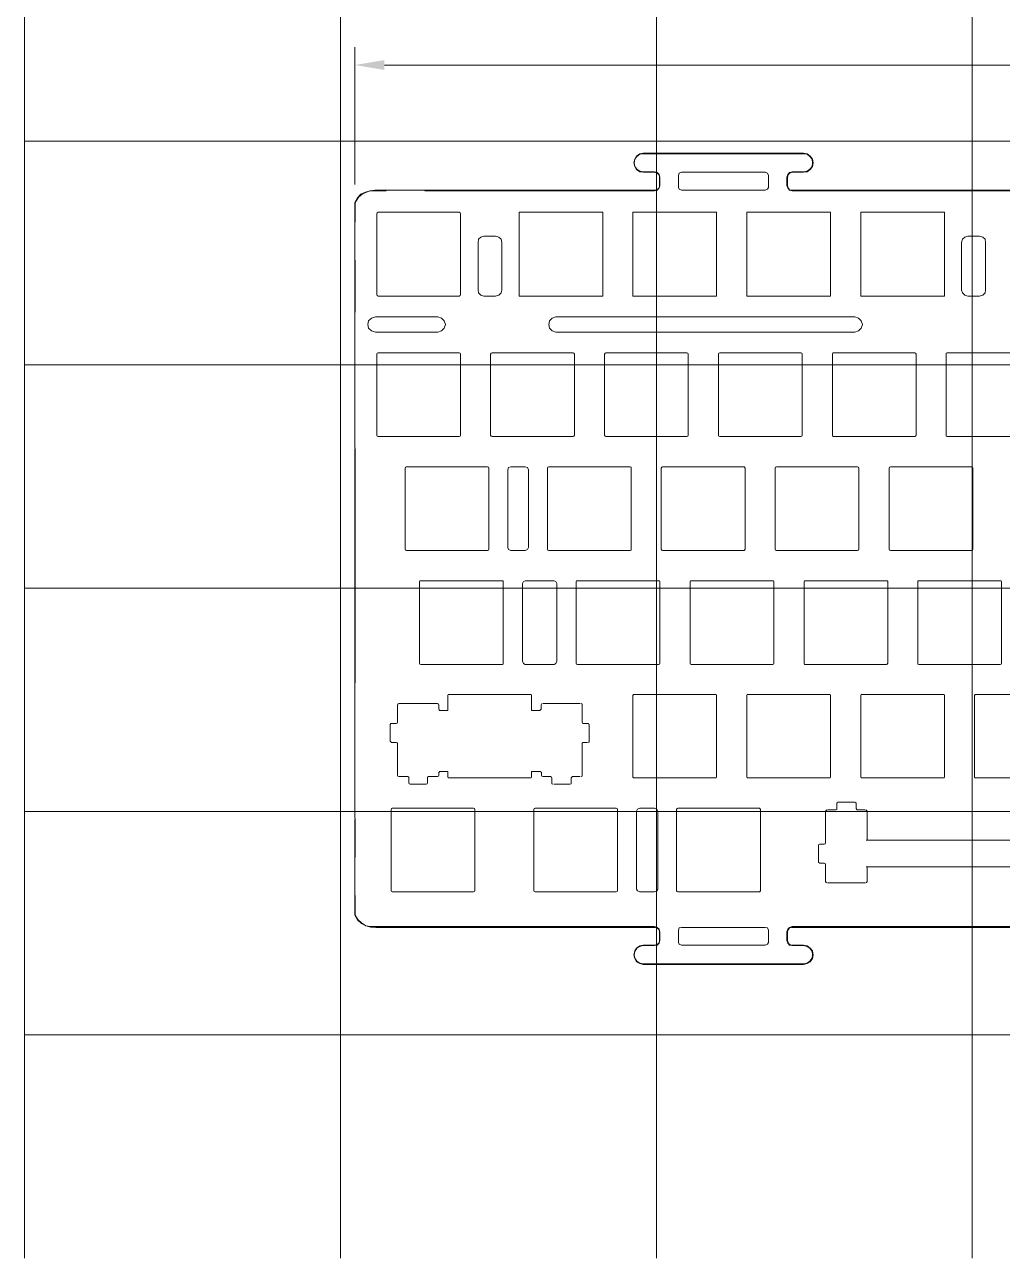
# Model space of a CAD drawing. Header units: millimetres. Extents: x 0 to 297, y 0 to 210.
# Drawn here: x 0 to 91.9, y 0 to 116 of the extents above; entities that cross this region are included whole.
import ezdxf

# ---------------------------------------------------------------- set-up
doc = ezdxf.new("R2010")
doc.units = ezdxf.units.MM
doc.layers.add('C00-00-00', color=7, linetype='Continuous')
doc.layers.add('C00-00-FF', color=5, linetype='Continuous', true_color=0x0000ff)
doc.layers.add('CBF-BF-BF', color=7, linetype='Continuous', true_color=0xbfbfbf)

msp = doc.modelspace()

# ---------------------------------------------------------------- hatches: boundary and pattern name
at = {"layer": 'C00-00-FF'}
h = msp.add_hatch(color=256, dxfattribs=at)
h.dxf.hatch_style = 2
h.paths.add_polyline_path([(31.030333, 112.167811), (33.824333, 111.702144), (33.824333, 112.633478)])

# ---------------------------------------------------------------- linework, layer by layer
at = {"layer": 'C00-00-00', "lineweight": 0}
for points in [[(58.166, 103.870478), (57.827333, 103.828144), (57.531, 103.616478), (57.361667, 103.320144), (57.277, 102.981478), (57.361667, 102.642811), (57.531, 102.346478), (57.827333, 102.134811), (58.166, 102.092478)], [(58.166, 103.828144), (57.827333, 103.785811), (57.573333, 103.574144), (57.361667, 103.320144), (57.319333, 102.981478), (57.361667, 102.642811), (57.573333, 102.388811), (57.827333, 102.177144), (58.166, 102.134811)], [(73.236667, 102.092478), (73.575333, 102.134811), (73.871667, 102.346478), (74.083333, 102.642811), (74.125667, 102.981478), (74.083333, 103.320144), (73.871667, 103.616478), (73.575333, 103.828144), (73.236667, 103.870478)], [(73.236667, 102.134811), (73.575333, 102.177144), (73.829333, 102.388811), (74.041, 102.642811), (74.083333, 102.981478), (74.041, 103.320144), (73.829333, 103.574144), (73.575333, 103.785811), (73.236667, 103.828144)], [(59.732333, 101.626811), (59.647667, 101.880811), (59.478333, 102.050144), (59.224333, 102.134811)], [(59.69, 101.626811), (59.647667, 101.838478), (59.478333, 102.007811), (59.224333, 102.092478)], [(61.764333, 102.092478), (61.552667, 102.007811), (61.468, 101.796144)], [(69.934667, 101.796144), (69.85, 102.007811), (69.638333, 102.092478)], [(72.178333, 102.134811), (71.924333, 102.050144), (71.755, 101.880811), (71.670333, 101.626811)], [(72.178333, 102.092478), (71.924333, 102.007811), (71.797333, 101.838478), (71.712667, 101.626811)], [(32.935333, 100.399144), (32.469667, 100.356811), (32.046333, 100.229811), (31.623, 100.018144), (31.284333, 99.679478), (31.030333, 99.256144)], [(32.935333, 100.356811), (32.385, 100.314478), (31.834667, 100.102811), (31.411333, 99.764144), (31.072667, 99.256144)], [(33.866667, 100.356811), (33.951333, 100.356811), (33.993667, 100.356811), (34.036, 100.399144)], [(37.592, 100.399144), (37.634333, 100.356811), (37.676667, 100.356811), (37.719, 100.356811)], [(59.224333, 100.356811), (59.478333, 100.399144), (59.647667, 100.610811), (59.732333, 100.822478)], [(59.224333, 100.399144), (59.478333, 100.441478), (59.647667, 100.610811), (59.69, 100.822478)], [(61.468, 100.653144), (61.552667, 100.483811), (61.764333, 100.399144)], [(69.638333, 100.399144), (69.85, 100.483811), (69.934667, 100.653144)], [(71.670333, 100.822478), (71.755, 100.610811), (71.924333, 100.399144), (72.178333, 100.356811)], [(71.712667, 100.822478), (71.797333, 100.610811), (71.924333, 100.441478), (72.178333, 100.399144)], [(31.030333, 97.393478), (31.072667, 97.435811), (31.072667, 97.478144), (31.072667, 97.520478)], [(33.231667, 98.324811), (33.147, 98.282478), (33.104667, 98.197811)], [(40.978667, 98.197811), (40.936333, 98.282478), (40.851667, 98.324811)], [(43.18, 96.081144), (42.883667, 95.996478), (42.672, 95.784811), (42.629667, 95.488478)], [(44.873333, 95.488478), (44.788667, 95.784811), (44.577, 95.996478), (44.280667, 96.081144)], [(88.688333, 96.081144), (88.392, 95.996478), (88.180333, 95.784811), (88.095667, 95.488478)], [(90.339333, 95.488478), (90.297, 95.784811), (90.085333, 95.996478), (89.789, 96.081144)], [(31.072667, 93.710478), (31.072667, 93.752811), (31.072667, 93.795144), (31.030333, 93.837478)], [(33.104667, 90.577811), (33.147, 90.493144), (33.231667, 90.450811)], [(40.851667, 90.450811), (40.936333, 90.493144), (40.978667, 90.577811)], [(42.629667, 91.001144), (42.672, 90.747144), (42.883667, 90.535478), (43.18, 90.450811)], [(44.280667, 90.450811), (44.577, 90.535478), (44.788667, 90.747144), (44.873333, 91.001144)], [(88.095667, 91.001144), (88.180333, 90.747144), (88.392, 90.535478), (88.688333, 90.450811)], [(89.789, 90.450811), (90.085333, 90.535478), (90.297, 90.747144), (90.339333, 91.001144)], [(31.030333, 88.799811), (31.072667, 89.011478)], [(32.977667, 88.503478), (32.596667, 88.376478), (32.342667, 88.122478), (32.258, 87.783811), (32.342667, 87.445144), (32.596667, 87.191144), (32.977667, 87.064144)], [(38.862, 87.064144), (39.200667, 87.191144), (39.454667, 87.445144), (39.581667, 87.783811), (39.454667, 88.122478), (39.200667, 88.376478), (38.862, 88.503478)], [(49.953333, 88.503478), (49.614667, 88.376478), (49.360667, 88.122478), (49.276, 87.783811), (49.360667, 87.445144), (49.614667, 87.191144), (49.953333, 87.064144)], [(78.062667, 87.064144), (78.401333, 87.191144), (78.655333, 87.445144), (78.782333, 87.783811), (78.655333, 88.122478), (78.401333, 88.376478), (78.062667, 88.503478)], [(33.231667, 85.116811), (33.147, 85.074478), (33.104667, 84.989811)], [(40.978667, 84.989811), (40.936333, 85.074478), (40.851667, 85.116811)], [(43.942, 85.116811), (43.857333, 85.074478), (43.815, 84.989811)], [(51.689, 84.989811), (51.646667, 85.074478), (51.562, 85.116811)], [(54.652333, 85.116811), (54.567667, 85.074478), (54.525333, 84.989811)], [(62.399333, 84.989811), (62.357, 85.074478), (62.272333, 85.116811)], [(65.362667, 85.116811), (65.278, 85.074478), (65.235667, 84.989811)], [(73.109667, 84.989811), (73.067333, 85.074478), (72.982667, 85.116811)], [(76.030667, 85.116811), (75.988333, 85.074478), (75.946, 84.989811)], [(83.82, 84.989811), (83.777667, 85.074478), (83.693, 85.116811)], [(86.741, 85.116811), (86.656333, 85.074478), (86.656333, 84.989811)], [(33.104667, 77.369811), (33.147, 77.285144), (33.231667, 77.242811)], [(40.851667, 77.242811), (40.936333, 77.285144), (40.978667, 77.369811)], [(43.815, 77.369811), (43.857333, 77.285144), (43.942, 77.242811)], [(51.562, 77.242811), (51.646667, 77.285144), (51.689, 77.369811)], [(54.525333, 77.369811), (54.567667, 77.285144), (54.652333, 77.242811)], [(62.272333, 77.242811), (62.357, 77.285144), (62.399333, 77.369811)], [(65.235667, 77.369811), (65.278, 77.285144), (65.362667, 77.242811)], [(72.982667, 77.242811), (73.067333, 77.285144), (73.109667, 77.369811)], [(75.946, 77.369811), (75.988333, 77.285144), (76.030667, 77.242811)], [(83.693, 77.242811), (83.777667, 77.285144), (83.82, 77.369811)], [(86.656333, 77.369811), (86.656333, 77.285144), (86.741, 77.242811)], [(31.072667, 76.099811), (31.030333, 76.311478)], [(35.856333, 74.406478), (35.814, 74.364144), (35.771667, 74.279478)], [(43.645667, 74.279478), (43.603333, 74.364144), (43.518667, 74.406478)], [(45.72, 74.406478), (45.508333, 74.321811), (45.423667, 74.110144)], [(47.371, 74.110144), (47.286333, 74.321811), (47.074667, 74.406478)], [(49.276, 74.406478), (49.191333, 74.364144), (49.149, 74.279478)], [(57.023, 74.279478), (57.023, 74.364144), (56.938333, 74.406478)], [(59.986333, 74.406478), (59.901667, 74.364144), (59.859333, 74.279478)], [(67.733333, 74.279478), (67.691, 74.364144), (67.648667, 74.406478)], [(70.696667, 74.406478), (70.612, 74.364144), (70.569667, 74.279478)], [(78.443667, 74.279478), (78.401333, 74.364144), (78.316667, 74.406478)], [(81.407, 74.406478), (81.322333, 74.364144), (81.28, 74.279478)], [(89.154, 74.279478), (89.111667, 74.364144), (89.027, 74.406478)], [(35.771667, 66.659478), (35.814, 66.574811), (35.856333, 66.532478)], [(43.518667, 66.532478), (43.603333, 66.574811), (43.645667, 66.659478)], [(45.423667, 66.828811), (45.508333, 66.617144), (45.72, 66.532478)], [(47.074667, 66.532478), (47.286333, 66.617144), (47.371, 66.828811)], [(49.149, 66.659478), (49.191333, 66.574811), (49.276, 66.532478)], [(56.938333, 66.532478), (57.023, 66.574811), (57.023, 66.659478)], [(59.859333, 66.659478), (59.901667, 66.574811), (59.986333, 66.532478)], [(67.648667, 66.532478), (67.691, 66.574811), (67.733333, 66.659478)], [(70.569667, 66.659478), (70.612, 66.574811), (70.696667, 66.532478)], [(78.316667, 66.532478), (78.401333, 66.574811), (78.443667, 66.659478)], [(81.28, 66.659478), (81.322333, 66.574811), (81.407, 66.532478)], [(89.027, 66.532478), (89.111667, 66.574811), (89.154, 66.659478)], [(37.253333, 63.696144), (37.168667, 63.696144), (37.126333, 63.611478)], [(45.000333, 63.611478), (45.000333, 63.696144), (44.915667, 63.696144)], [(47.074667, 63.696144), (46.905333, 63.611478), (46.820667, 63.442144)], [(50.038, 63.442144), (49.953333, 63.611478), (49.784, 63.696144)], [(51.985333, 63.696144), (51.900667, 63.696144), (51.858333, 63.611478)], [(59.732333, 63.611478), (59.69, 63.696144), (59.605333, 63.696144)], [(62.653333, 63.696144), (62.611, 63.696144), (62.568667, 63.611478)], [(70.442667, 63.611478), (70.400333, 63.696144), (70.315667, 63.696144)], [(73.363667, 63.696144), (73.321333, 63.696144), (73.279, 63.611478)], [(81.153, 63.611478), (81.110667, 63.696144), (81.026, 63.696144)], [(84.074, 63.696144), (83.989333, 63.696144), (83.989333, 63.611478)], [(91.863333, 63.611478), (91.821, 63.696144), (91.736333, 63.696144)], [(37.126333, 55.949144), (37.168667, 55.864478), (37.253333, 55.822144)], [(44.915667, 55.822144), (45.000333, 55.864478), (45.000333, 55.949144)], [(46.820667, 56.118478), (46.905333, 55.906811), (47.074667, 55.822144)], [(49.784, 55.822144), (49.953333, 55.906811), (50.038, 56.118478)], [(51.858333, 55.949144), (51.900667, 55.864478), (51.985333, 55.822144)], [(59.605333, 55.822144), (59.69, 55.864478), (59.732333, 55.949144)], [(62.568667, 55.949144), (62.611, 55.864478), (62.653333, 55.822144)], [(70.315667, 55.822144), (70.400333, 55.864478), (70.442667, 55.949144)], [(73.279, 55.949144), (73.321333, 55.864478), (73.363667, 55.822144)], [(81.026, 55.822144), (81.110667, 55.864478), (81.153, 55.949144)], [(83.989333, 55.949144), (83.989333, 55.864478), (84.074, 55.822144)], [(91.736333, 55.822144), (91.821, 55.864478), (91.863333, 55.949144)], [(31.030333, 53.959478), (31.072667, 54.171144)], [(39.920333, 52.985811), (39.835667, 52.985811), (39.793333, 52.901144)], [(47.667333, 52.901144), (47.625, 52.985811), (47.582667, 52.985811)], [(57.319333, 52.985811), (57.234667, 52.985811), (57.192333, 52.901144)], [(65.066333, 52.901144), (65.024, 52.985811), (64.981667, 52.985811)], [(68.029667, 52.985811), (67.945, 52.985811), (67.902667, 52.901144)], [(75.776667, 52.901144), (75.734333, 52.985811), (75.649667, 52.985811)], [(78.74, 52.985811), (78.655333, 52.985811), (78.613, 52.901144)], [(86.487, 52.901144), (86.444667, 52.985811), (86.36, 52.985811)], [(89.450333, 52.985811), (89.365667, 52.985811), (89.323333, 52.901144)], [(35.179, 52.139144), (35.094333, 52.096811), (35.052, 52.012144)], [(38.946667, 52.012144), (38.904333, 52.096811), (38.819667, 52.139144)], [(38.946667, 51.631144), (38.989, 51.546478), (39.031333, 51.504144)], [(48.429333, 51.504144), (48.514, 51.546478), (48.556333, 51.631144)], [(48.641, 52.139144), (48.598667, 52.096811), (48.556333, 52.012144)], [(52.408667, 52.012144), (52.408667, 52.096811), (52.324, 52.139144)], [(34.501667, 50.276478), (34.417, 50.276478), (34.374667, 50.191811)], [(34.925, 50.276478), (35.009667, 50.318811), (35.052, 50.403478)], [(52.408667, 50.403478), (52.451, 50.318811), (52.535667, 50.276478)], [(53.043667, 50.191811), (53.001333, 50.276478), (52.916667, 50.276478)], [(34.374667, 48.625478), (34.417, 48.540811), (34.501667, 48.498478)], [(35.052, 48.413811), (35.009667, 48.456144), (34.925, 48.498478)], [(52.535667, 48.498478), (52.451, 48.456144), (52.408667, 48.413811)], [(53.001333, 48.498478), (53.086, 48.540811), (53.086, 48.625478)], [(35.052, 45.408144), (35.094333, 45.323478), (35.179, 45.281144)], [(36.110333, 45.154144), (36.110333, 45.238811), (36.025667, 45.281144)], [(37.973, 45.281144), (37.888333, 45.238811), (37.888333, 45.154144)], [(38.819667, 45.281144), (38.904333, 45.323478), (38.946667, 45.408144)], [(39.031333, 45.746811), (38.989, 45.704478), (38.946667, 45.662144)], [(39.793333, 45.238811), (39.835667, 45.154144), (39.920333, 45.154144)], [(47.582667, 45.154144), (47.625, 45.154144), (47.667333, 45.238811)], [(48.598667, 45.662144), (48.556333, 45.704478), (48.471667, 45.746811)], [(48.598667, 45.408144), (48.641, 45.323478), (48.725667, 45.281144)], [(49.572333, 45.154144), (49.53, 45.238811), (49.445333, 45.281144)], [(51.519667, 45.281144), (51.435, 45.238811), (51.392667, 45.154144)], [(52.324, 45.281144), (52.408667, 45.323478), (52.408667, 45.408144)], [(57.192333, 45.238811), (57.234667, 45.154144), (57.319333, 45.154144)], [(64.981667, 45.154144), (65.024, 45.154144), (65.066333, 45.238811)], [(67.902667, 45.238811), (67.945, 45.154144), (68.029667, 45.154144)], [(75.649667, 45.154144), (75.734333, 45.154144), (75.776667, 45.238811)], [(78.613, 45.238811), (78.655333, 45.154144), (78.74, 45.154144)], [(86.36, 45.154144), (86.444667, 45.154144), (86.487, 45.238811)], [(89.323333, 45.238811), (89.365667, 45.154144), (89.450333, 45.154144)], [(36.110333, 44.688478), (36.152667, 44.603811), (36.237333, 44.561478)], [(37.761333, 44.561478), (37.846, 44.603811), (37.888333, 44.688478)], [(49.572333, 44.688478), (49.572333, 44.603811), (49.657, 44.561478)], [(51.308, 44.561478), (51.392667, 44.603811), (51.392667, 44.688478)], [(34.544, 42.317811), (34.501667, 42.275478), (34.459333, 42.190811)], [(42.333333, 42.190811), (42.291, 42.275478), (42.206333, 42.317811)], [(48.006, 42.317811), (47.921333, 42.275478), (47.879, 42.190811)], [(55.753, 42.190811), (55.710667, 42.275478), (55.626, 42.317811)], [(57.827333, 42.317811), (57.615667, 42.233144), (57.531, 42.021478)], [(59.520667, 42.021478), (59.436, 42.233144), (59.224333, 42.317811)], [(61.425667, 42.317811), (61.341, 42.275478), (61.298667, 42.190811)], [(69.172667, 42.190811), (69.130333, 42.275478), (69.088, 42.317811)], [(75.438, 42.148478), (75.353333, 42.106144), (75.311, 42.063811)], [(76.284667, 42.148478), (76.369333, 42.190811), (76.369333, 42.275478)], [(76.496333, 42.868144), (76.411667, 42.825811), (76.369333, 42.783478)], [(78.189667, 42.783478), (78.147333, 42.825811), (78.062667, 42.868144)], [(78.189667, 42.275478), (78.232, 42.190811), (78.274333, 42.148478)], [(79.205667, 42.063811), (79.163333, 42.106144), (79.078667, 42.148478)], [(31.072667, 41.259478), (31.030333, 41.471144)], [(74.760667, 38.931144), (74.676, 38.888811), (74.633667, 38.804144)], [(75.184, 38.931144), (75.268667, 38.973478), (75.311, 39.058144)], [(31.030333, 37.661144), (31.072667, 37.703478), (31.072667, 37.745811), (31.072667, 37.830478)], [(74.633667, 37.237811), (74.676, 37.195478), (74.760667, 37.153144)], [(75.311, 37.026144), (75.268667, 37.110811), (75.184, 37.153144)], [(75.311, 35.417478), (75.353333, 35.332811), (75.438, 35.290478)], [(79.078667, 35.290478), (79.163333, 35.332811), (79.205667, 35.417478)], [(31.072667, 33.978144), (31.072667, 34.020478), (31.072667, 34.062811), (31.030333, 34.105144)], [(34.459333, 34.528478), (34.501667, 34.486144), (34.544, 34.443811)], [(42.206333, 34.443811), (42.291, 34.486144), (42.333333, 34.528478)], [(47.879, 34.528478), (47.921333, 34.486144), (48.006, 34.443811)], [(55.626, 34.443811), (55.710667, 34.486144), (55.753, 34.528478)], [(57.531, 34.697811), (57.615667, 34.528478), (57.827333, 34.443811)], [(59.224333, 34.443811), (59.436, 34.528478), (59.520667, 34.697811)], [(61.298667, 34.528478), (61.341, 34.486144), (61.425667, 34.443811)], [(69.088, 34.443811), (69.130333, 34.486144), (69.172667, 34.528478)], [(31.030333, 32.242478), (31.284333, 31.819144), (31.665333, 31.480478), (32.088667, 31.268811), (32.554333, 31.141811), (33.02, 31.099478)], [(31.072667, 32.242478), (31.326667, 31.861478), (31.665333, 31.522811), (32.088667, 31.268811), (32.554333, 31.184144), (33.02, 31.184144)], [(59.732333, 30.676144), (59.647667, 30.930144), (59.478333, 31.099478), (59.224333, 31.184144)], [(59.69, 30.676144), (59.647667, 30.887811), (59.478333, 31.057144), (59.224333, 31.099478)], [(61.764333, 31.099478), (61.552667, 31.057144), (61.468, 30.845478)], [(69.934667, 30.845478), (69.85, 31.057144), (69.638333, 31.099478)], [(72.178333, 31.184144), (71.924333, 31.099478), (71.755, 30.930144), (71.670333, 30.676144)], [(72.178333, 31.099478), (71.924333, 31.057144), (71.797333, 30.887811), (71.712667, 30.676144)], [(58.166, 29.448478), (57.827333, 29.363811), (57.531, 29.152144), (57.361667, 28.898144), (57.277, 28.517144), (57.361667, 28.178478), (57.531, 27.882144), (57.827333, 27.712811), (58.166, 27.628144)], [(58.166, 29.406144), (57.827333, 29.321478), (57.573333, 29.152144), (57.361667, 28.855811), (57.319333, 28.517144), (57.361667, 28.220811), (57.573333, 27.924478), (57.827333, 27.755144), (58.166, 27.670478)], [(59.224333, 29.406144), (59.478333, 29.448478), (59.647667, 29.617811), (59.732333, 29.871811)], [(59.224333, 29.448478), (59.478333, 29.490811), (59.647667, 29.660144), (59.69, 29.871811)], [(61.468, 29.702478), (61.552667, 29.533144), (61.764333, 29.448478)], [(69.638333, 29.448478), (69.85, 29.533144), (69.934667, 29.702478)], [(71.670333, 29.871811), (71.755, 29.617811), (71.924333, 29.448478), (72.178333, 29.406144)], [(71.712667, 29.871811), (71.797333, 29.660144), (71.924333, 29.490811), (72.178333, 29.448478)], [(73.236667, 27.628144), (73.575333, 27.712811), (73.871667, 27.882144), (74.083333, 28.178478), (74.125667, 28.517144), (74.083333, 28.898144), (73.871667, 29.152144), (73.575333, 29.363811), (73.236667, 29.448478)], [(73.236667, 27.670478), (73.575333, 27.755144), (73.829333, 27.924478), (74.041, 28.220811), (74.083333, 28.517144), (74.041, 28.855811), (73.829333, 29.152144), (73.575333, 29.321478), (73.236667, 29.406144)]]:
    msp.add_lwpolyline(points, dxfattribs=at)
for points in [[(58.166, 103.870478), (58.166, 103.870478), (58.166, 103.828144), (58.166, 103.828144)], [(73.236667, 103.870478), (73.236667, 103.870478), (58.166, 103.870478), (58.166, 103.870478)], [(73.236667, 103.828144), (73.236667, 103.828144), (58.166, 103.828144), (58.166, 103.828144)], [(73.236667, 103.828144), (73.236667, 103.828144), (73.236667, 103.870478), (73.236667, 103.870478)], [(58.166, 102.134811), (58.166, 102.134811), (58.166, 102.092478), (58.166, 102.092478)], [(58.166, 102.134811), (58.166, 102.134811), (59.224333, 102.134811), (59.224333, 102.134811)], [(58.166, 102.092478), (58.166, 102.092478), (59.224333, 102.092478), (59.224333, 102.092478)], [(59.224333, 102.092478), (59.224333, 102.092478), (59.224333, 102.134811), (59.224333, 102.134811)], [(61.764333, 102.092478), (61.764333, 102.092478), (69.638333, 102.092478), (69.638333, 102.092478)], [(72.178333, 102.134811), (72.178333, 102.134811), (72.178333, 102.092478), (72.178333, 102.092478)], [(72.178333, 102.134811), (72.178333, 102.134811), (73.236667, 102.134811), (73.236667, 102.134811)], [(72.178333, 102.092478), (72.178333, 102.092478), (73.236667, 102.092478), (73.236667, 102.092478)], [(73.236667, 102.092478), (73.236667, 102.092478), (73.236667, 102.134811), (73.236667, 102.134811)], [(59.69, 101.626811), (59.69, 101.626811), (59.69, 100.822478), (59.69, 100.822478)], [(59.732333, 101.626811), (59.732333, 101.626811), (59.69, 101.626811), (59.69, 101.626811)], [(59.732333, 101.626811), (59.732333, 101.626811), (59.732333, 100.822478), (59.732333, 100.822478)], [(61.468, 100.653144), (61.468, 100.653144), (61.468, 101.796144), (61.468, 101.796144)], [(69.934667, 101.796144), (69.934667, 101.796144), (69.934667, 100.653144), (69.934667, 100.653144)], [(71.670333, 100.822478), (71.670333, 100.822478), (71.670333, 101.626811), (71.670333, 101.626811)], [(71.712667, 101.626811), (71.712667, 101.626811), (71.670333, 101.626811), (71.670333, 101.626811)], [(71.712667, 100.822478), (71.712667, 100.822478), (71.712667, 101.626811), (71.712667, 101.626811)], [(32.935333, 100.399144), (32.935333, 100.399144), (32.935333, 100.356811), (32.935333, 100.356811)], [(59.224333, 100.399144), (59.224333, 100.399144), (32.935333, 100.399144), (32.935333, 100.399144)], [(33.866667, 100.356811), (33.866667, 100.356811), (32.935333, 100.356811), (32.935333, 100.356811)], [(33.866667, 100.356811), (33.866667, 100.356811), (33.824333, 100.399144), (33.824333, 100.399144)], [(37.761333, 100.399144), (37.761333, 100.399144), (37.719, 100.356811), (37.719, 100.356811)], [(59.224333, 100.356811), (59.224333, 100.356811), (37.719, 100.356811), (37.719, 100.356811)], [(59.224333, 100.356811), (59.224333, 100.356811), (59.224333, 100.399144), (59.224333, 100.399144)], [(59.69, 100.822478), (59.69, 100.822478), (59.732333, 100.822478), (59.732333, 100.822478)], [(69.638333, 100.399144), (69.638333, 100.399144), (61.764333, 100.399144), (61.764333, 100.399144)], [(71.670333, 100.822478), (71.670333, 100.822478), (71.712667, 100.822478), (71.712667, 100.822478)], [(72.178333, 100.399144), (72.178333, 100.399144), (72.178333, 100.356811), (72.178333, 100.356811)], [(98.001667, 100.399144), (98.001667, 100.399144), (72.178333, 100.399144), (72.178333, 100.399144)], [(97.959333, 100.356811), (97.959333, 100.356811), (72.178333, 100.356811), (72.178333, 100.356811)], [(31.030333, 76.311478), (31.030333, 76.311478), (31.030333, 99.256144), (31.030333, 99.256144)], [(31.072667, 99.256144), (31.072667, 99.256144), (31.030333, 99.256144), (31.030333, 99.256144)], [(31.072667, 99.256144), (31.072667, 99.256144), (31.072667, 97.520478), (31.072667, 97.520478)], [(31.030333, 97.562811), (31.030333, 97.562811), (31.072667, 97.520478), (31.072667, 97.520478)], [(33.104667, 90.577811), (33.104667, 90.577811), (33.104667, 98.197811), (33.104667, 98.197811)], [(33.231667, 98.324811), (33.231667, 98.324811), (40.851667, 98.324811), (40.851667, 98.324811)], [(40.978667, 98.197811), (40.978667, 98.197811), (40.978667, 90.577811), (40.978667, 90.577811)], [(46.482, 90.450811), (46.482, 90.450811), (46.482, 98.324811), (46.482, 98.324811)], [(46.482, 98.324811), (46.482, 98.324811), (54.356, 98.324811), (54.356, 98.324811)], [(54.356, 98.324811), (54.356, 98.324811), (54.356, 90.450811), (54.356, 90.450811)], [(57.192333, 90.450811), (57.192333, 90.450811), (57.192333, 98.324811), (57.192333, 98.324811)], [(57.192333, 98.324811), (57.192333, 98.324811), (65.066333, 98.324811), (65.066333, 98.324811)], [(65.066333, 98.324811), (65.066333, 98.324811), (65.066333, 90.450811), (65.066333, 90.450811)], [(67.902667, 90.450811), (67.902667, 90.450811), (67.902667, 98.324811), (67.902667, 98.324811)], [(67.902667, 98.324811), (67.902667, 98.324811), (75.776667, 98.324811), (75.776667, 98.324811)], [(75.776667, 98.324811), (75.776667, 98.324811), (75.776667, 90.450811), (75.776667, 90.450811)], [(78.613, 90.450811), (78.613, 90.450811), (78.613, 98.324811), (78.613, 98.324811)], [(78.613, 98.324811), (78.613, 98.324811), (86.487, 98.324811), (86.487, 98.324811)], [(86.487, 98.324811), (86.487, 98.324811), (86.487, 90.450811), (86.487, 90.450811)], [(42.629667, 91.001144), (42.629667, 91.001144), (42.629667, 95.488478), (42.629667, 95.488478)], [(43.18, 96.081144), (43.18, 96.081144), (44.280667, 96.081144), (44.280667, 96.081144)], [(44.873333, 95.488478), (44.873333, 95.488478), (44.873333, 91.001144), (44.873333, 91.001144)], [(88.095667, 91.001144), (88.095667, 91.001144), (88.095667, 95.488478), (88.095667, 95.488478)], [(88.688333, 96.081144), (88.688333, 96.081144), (89.789, 96.081144), (89.789, 96.081144)], [(90.339333, 95.488478), (90.339333, 95.488478), (90.339333, 91.001144), (90.339333, 91.001144)], [(31.072667, 93.710478), (31.072667, 93.710478), (31.030333, 93.668144), (31.030333, 93.668144)], [(31.072667, 93.710478), (31.072667, 93.710478), (31.072667, 89.011478), (31.072667, 89.011478)], [(40.851667, 90.450811), (40.851667, 90.450811), (33.231667, 90.450811), (33.231667, 90.450811)], [(44.280667, 90.450811), (44.280667, 90.450811), (43.18, 90.450811), (43.18, 90.450811)], [(54.356, 90.450811), (54.356, 90.450811), (46.482, 90.450811), (46.482, 90.450811)], [(65.066333, 90.450811), (65.066333, 90.450811), (57.192333, 90.450811), (57.192333, 90.450811)], [(75.776667, 90.450811), (75.776667, 90.450811), (67.902667, 90.450811), (67.902667, 90.450811)], [(86.487, 90.450811), (86.487, 90.450811), (78.613, 90.450811), (78.613, 90.450811)], [(89.789, 90.450811), (89.789, 90.450811), (88.688333, 90.450811), (88.688333, 90.450811)], [(31.030333, 89.011478), (31.030333, 89.011478), (31.072667, 89.011478), (31.072667, 89.011478)], [(32.977667, 88.503478), (32.977667, 88.503478), (38.862, 88.503478), (38.862, 88.503478)], [(49.953333, 88.503478), (49.953333, 88.503478), (78.062667, 88.503478), (78.062667, 88.503478)], [(38.862, 87.064144), (38.862, 87.064144), (32.977667, 87.064144), (32.977667, 87.064144)], [(78.062667, 87.064144), (78.062667, 87.064144), (49.953333, 87.064144), (49.953333, 87.064144)], [(33.104667, 77.369811), (33.104667, 77.369811), (33.104667, 84.989811), (33.104667, 84.989811)], [(33.231667, 85.116811), (33.231667, 85.116811), (40.851667, 85.116811), (40.851667, 85.116811)], [(40.978667, 84.989811), (40.978667, 84.989811), (40.978667, 77.369811), (40.978667, 77.369811)], [(43.815, 77.369811), (43.815, 77.369811), (43.815, 84.989811), (43.815, 84.989811)], [(43.942, 85.116811), (43.942, 85.116811), (51.562, 85.116811), (51.562, 85.116811)], [(51.689, 84.989811), (51.689, 84.989811), (51.689, 77.369811), (51.689, 77.369811)], [(54.525333, 77.369811), (54.525333, 77.369811), (54.525333, 84.989811), (54.525333, 84.989811)], [(54.652333, 85.116811), (54.652333, 85.116811), (62.272333, 85.116811), (62.272333, 85.116811)], [(62.399333, 84.989811), (62.399333, 84.989811), (62.399333, 77.369811), (62.399333, 77.369811)], [(65.235667, 77.369811), (65.235667, 77.369811), (65.235667, 84.989811), (65.235667, 84.989811)], [(65.362667, 85.116811), (65.362667, 85.116811), (72.982667, 85.116811), (72.982667, 85.116811)], [(73.109667, 84.989811), (73.109667, 84.989811), (73.109667, 77.369811), (73.109667, 77.369811)], [(75.946, 77.369811), (75.946, 77.369811), (75.946, 84.989811), (75.946, 84.989811)], [(76.030667, 85.116811), (76.030667, 85.116811), (83.693, 85.116811), (83.693, 85.116811)], [(83.82, 84.989811), (83.82, 84.989811), (83.82, 77.369811), (83.82, 77.369811)], [(86.656333, 77.369811), (86.656333, 77.369811), (86.656333, 84.989811), (86.656333, 84.989811)], [(86.741, 85.116811), (86.741, 85.116811), (94.403333, 85.116811), (94.403333, 85.116811)], [(40.851667, 77.242811), (40.851667, 77.242811), (33.231667, 77.242811), (33.231667, 77.242811)], [(51.562, 77.242811), (51.562, 77.242811), (43.942, 77.242811), (43.942, 77.242811)], [(62.272333, 77.242811), (62.272333, 77.242811), (54.652333, 77.242811), (54.652333, 77.242811)], [(72.982667, 77.242811), (72.982667, 77.242811), (65.362667, 77.242811), (65.362667, 77.242811)], [(83.693, 77.242811), (83.693, 77.242811), (76.030667, 77.242811), (76.030667, 77.242811)], [(94.403333, 77.242811), (94.403333, 77.242811), (86.741, 77.242811), (86.741, 77.242811)], [(31.030333, 41.471144), (31.030333, 41.471144), (31.030333, 76.099811), (31.030333, 76.099811)], [(31.072667, 76.099811), (31.072667, 76.099811), (31.030333, 76.099811), (31.030333, 76.099811)], [(31.072667, 76.099811), (31.072667, 76.099811), (31.072667, 54.171144), (31.072667, 54.171144)], [(35.771667, 66.659478), (35.771667, 66.659478), (35.771667, 74.279478), (35.771667, 74.279478)], [(35.856333, 74.406478), (35.856333, 74.406478), (43.518667, 74.406478), (43.518667, 74.406478)], [(43.645667, 74.279478), (43.645667, 74.279478), (43.645667, 66.659478), (43.645667, 66.659478)], [(45.72, 74.406478), (45.72, 74.406478), (47.074667, 74.406478), (47.074667, 74.406478)], [(49.149, 66.659478), (49.149, 66.659478), (49.149, 74.279478), (49.149, 74.279478)], [(49.276, 74.406478), (49.276, 74.406478), (56.938333, 74.406478), (56.938333, 74.406478)], [(57.023, 74.279478), (57.023, 74.279478), (57.023, 66.659478), (57.023, 66.659478)], [(59.859333, 66.659478), (59.859333, 66.659478), (59.859333, 74.279478), (59.859333, 74.279478)], [(59.986333, 74.406478), (59.986333, 74.406478), (67.648667, 74.406478), (67.648667, 74.406478)], [(67.733333, 74.279478), (67.733333, 74.279478), (67.733333, 66.659478), (67.733333, 66.659478)], [(70.569667, 66.659478), (70.569667, 66.659478), (70.569667, 74.279478), (70.569667, 74.279478)], [(70.696667, 74.406478), (70.696667, 74.406478), (78.316667, 74.406478), (78.316667, 74.406478)], [(78.443667, 74.279478), (78.443667, 74.279478), (78.443667, 66.659478), (78.443667, 66.659478)], [(81.28, 66.659478), (81.28, 66.659478), (81.28, 74.279478), (81.28, 74.279478)], [(81.407, 74.406478), (81.407, 74.406478), (89.027, 74.406478), (89.027, 74.406478)], [(89.154, 74.279478), (89.154, 74.279478), (89.154, 66.659478), (89.154, 66.659478)], [(45.423667, 66.828811), (45.423667, 66.828811), (45.423667, 74.110144), (45.423667, 74.110144)], [(47.371, 74.110144), (47.371, 74.110144), (47.371, 66.828811), (47.371, 66.828811)], [(43.518667, 66.532478), (43.518667, 66.532478), (35.856333, 66.532478), (35.856333, 66.532478)], [(47.074667, 66.532478), (47.074667, 66.532478), (45.72, 66.532478), (45.72, 66.532478)], [(56.938333, 66.532478), (56.938333, 66.532478), (49.276, 66.532478), (49.276, 66.532478)], [(67.648667, 66.532478), (67.648667, 66.532478), (59.986333, 66.532478), (59.986333, 66.532478)], [(78.316667, 66.532478), (78.316667, 66.532478), (70.696667, 66.532478), (70.696667, 66.532478)], [(89.027, 66.532478), (89.027, 66.532478), (81.407, 66.532478), (81.407, 66.532478)], [(37.126333, 55.949144), (37.126333, 55.949144), (37.126333, 63.611478), (37.126333, 63.611478)], [(37.253333, 63.696144), (37.253333, 63.696144), (44.915667, 63.696144), (44.915667, 63.696144)], [(45.000333, 63.611478), (45.000333, 63.611478), (45.000333, 55.949144), (45.000333, 55.949144)], [(46.820667, 56.118478), (46.820667, 56.118478), (46.820667, 63.442144), (46.820667, 63.442144)], [(47.074667, 63.696144), (47.074667, 63.696144), (49.784, 63.696144), (49.784, 63.696144)], [(50.038, 63.442144), (50.038, 63.442144), (50.038, 56.118478), (50.038, 56.118478)], [(51.858333, 55.949144), (51.858333, 55.949144), (51.858333, 63.611478), (51.858333, 63.611478)], [(51.985333, 63.696144), (51.985333, 63.696144), (59.605333, 63.696144), (59.605333, 63.696144)], [(59.732333, 63.611478), (59.732333, 63.611478), (59.732333, 55.949144), (59.732333, 55.949144)], [(62.568667, 55.949144), (62.568667, 55.949144), (62.568667, 63.611478), (62.568667, 63.611478)], [(62.653333, 63.696144), (62.653333, 63.696144), (70.315667, 63.696144), (70.315667, 63.696144)], [(70.442667, 63.611478), (70.442667, 63.611478), (70.442667, 55.949144), (70.442667, 55.949144)], [(73.279, 55.949144), (73.279, 55.949144), (73.279, 63.611478), (73.279, 63.611478)], [(73.363667, 63.696144), (73.363667, 63.696144), (81.026, 63.696144), (81.026, 63.696144)], [(81.153, 63.611478), (81.153, 63.611478), (81.153, 55.949144), (81.153, 55.949144)], [(83.989333, 55.949144), (83.989333, 55.949144), (83.989333, 63.611478), (83.989333, 63.611478)], [(84.074, 63.696144), (84.074, 63.696144), (91.736333, 63.696144), (91.736333, 63.696144)], [(91.863333, 63.611478), (91.863333, 63.611478), (91.863333, 55.949144), (91.863333, 55.949144)], [(44.915667, 55.822144), (44.915667, 55.822144), (37.253333, 55.822144), (37.253333, 55.822144)], [(49.784, 55.822144), (49.784, 55.822144), (47.074667, 55.822144), (47.074667, 55.822144)], [(59.605333, 55.822144), (59.605333, 55.822144), (51.985333, 55.822144), (51.985333, 55.822144)], [(70.315667, 55.822144), (70.315667, 55.822144), (62.653333, 55.822144), (62.653333, 55.822144)], [(81.026, 55.822144), (81.026, 55.822144), (73.363667, 55.822144), (73.363667, 55.822144)], [(91.736333, 55.822144), (91.736333, 55.822144), (84.074, 55.822144), (84.074, 55.822144)], [(31.030333, 54.171144), (31.030333, 54.171144), (31.072667, 54.171144), (31.072667, 54.171144)], [(39.793333, 51.504144), (39.793333, 51.504144), (39.793333, 52.901144), (39.793333, 52.901144)], [(39.920333, 52.985811), (39.920333, 52.985811), (47.582667, 52.985811), (47.582667, 52.985811)], [(47.667333, 52.901144), (47.667333, 52.901144), (47.667333, 51.504144), (47.667333, 51.504144)], [(57.192333, 45.238811), (57.192333, 45.238811), (57.192333, 52.901144), (57.192333, 52.901144)], [(57.319333, 52.985811), (57.319333, 52.985811), (64.981667, 52.985811), (64.981667, 52.985811)], [(65.066333, 52.901144), (65.066333, 52.901144), (65.066333, 45.238811), (65.066333, 45.238811)], [(67.902667, 45.238811), (67.902667, 45.238811), (67.902667, 52.901144), (67.902667, 52.901144)], [(68.029667, 52.985811), (68.029667, 52.985811), (75.649667, 52.985811), (75.649667, 52.985811)], [(75.776667, 52.901144), (75.776667, 52.901144), (75.776667, 45.238811), (75.776667, 45.238811)], [(78.613, 45.238811), (78.613, 45.238811), (78.613, 52.901144), (78.613, 52.901144)], [(78.74, 52.985811), (78.74, 52.985811), (86.36, 52.985811), (86.36, 52.985811)], [(86.487, 52.901144), (86.487, 52.901144), (86.487, 45.238811), (86.487, 45.238811)], [(89.323333, 45.238811), (89.323333, 45.238811), (89.323333, 52.901144), (89.323333, 52.901144)], [(89.450333, 52.985811), (89.450333, 52.985811), (97.070333, 52.985811), (97.070333, 52.985811)], [(35.052, 50.403478), (35.052, 50.403478), (35.052, 52.012144), (35.052, 52.012144)], [(35.221333, 52.139144), (35.221333, 52.139144), (38.777333, 52.139144), (38.777333, 52.139144)], [(38.946667, 52.012144), (38.946667, 52.012144), (38.946667, 51.631144), (38.946667, 51.631144)], [(38.989, 51.504144), (38.989, 51.504144), (39.793333, 51.504144), (39.793333, 51.504144)], [(47.667333, 51.504144), (47.667333, 51.504144), (48.471667, 51.504144), (48.471667, 51.504144)], [(48.556333, 51.631144), (48.556333, 51.631144), (48.556333, 52.012144), (48.556333, 52.012144)], [(48.725667, 52.139144), (48.725667, 52.139144), (52.239333, 52.139144), (52.239333, 52.139144)], [(52.408667, 52.012144), (52.408667, 52.012144), (52.408667, 50.403478), (52.408667, 50.403478)], [(34.374667, 48.625478), (34.374667, 48.625478), (34.374667, 50.191811), (34.374667, 50.191811)], [(34.501667, 50.276478), (34.501667, 50.276478), (34.925, 50.276478), (34.925, 50.276478)], [(52.493333, 50.276478), (52.493333, 50.276478), (52.916667, 50.276478), (52.916667, 50.276478)], [(53.086, 50.191811), (53.086, 50.191811), (53.086, 48.625478), (53.086, 48.625478)], [(34.925, 48.498478), (34.925, 48.498478), (34.501667, 48.498478), (34.501667, 48.498478)], [(35.052, 45.408144), (35.052, 45.408144), (35.052, 48.413811), (35.052, 48.413811)], [(52.408667, 48.413811), (52.408667, 48.413811), (52.408667, 45.408144), (52.408667, 45.408144)], [(52.916667, 48.498478), (52.916667, 48.498478), (52.493333, 48.498478), (52.493333, 48.498478)], [(36.025667, 45.281144), (36.025667, 45.281144), (35.221333, 45.281144), (35.221333, 45.281144)], [(38.777333, 45.281144), (38.777333, 45.281144), (37.973, 45.281144), (37.973, 45.281144)], [(38.946667, 45.662144), (38.946667, 45.662144), (38.946667, 45.408144), (38.946667, 45.408144)], [(39.793333, 45.746811), (39.793333, 45.746811), (38.989, 45.746811), (38.989, 45.746811)], [(39.793333, 45.238811), (39.793333, 45.238811), (39.793333, 45.746811), (39.793333, 45.746811)], [(47.667333, 45.746811), (47.667333, 45.746811), (47.667333, 45.238811), (47.667333, 45.238811)], [(48.471667, 45.746811), (48.471667, 45.746811), (47.667333, 45.746811), (47.667333, 45.746811)], [(48.598667, 45.408144), (48.598667, 45.408144), (48.598667, 45.662144), (48.598667, 45.662144)], [(49.487667, 45.281144), (49.487667, 45.281144), (48.725667, 45.281144), (48.725667, 45.281144)], [(52.239333, 45.281144), (52.239333, 45.281144), (51.477333, 45.281144), (51.477333, 45.281144)], [(36.110333, 44.688478), (36.110333, 44.688478), (36.110333, 45.154144), (36.110333, 45.154144)], [(37.761333, 44.561478), (37.761333, 44.561478), (36.237333, 44.561478), (36.237333, 44.561478)], [(37.888333, 45.154144), (37.888333, 45.154144), (37.888333, 44.688478), (37.888333, 44.688478)], [(47.582667, 45.154144), (47.582667, 45.154144), (39.920333, 45.154144), (39.920333, 45.154144)], [(49.572333, 44.688478), (49.572333, 44.688478), (49.572333, 45.154144), (49.572333, 45.154144)], [(51.265667, 44.561478), (51.265667, 44.561478), (49.741667, 44.561478), (49.741667, 44.561478)], [(51.392667, 45.154144), (51.392667, 45.154144), (51.392667, 44.688478), (51.392667, 44.688478)], [(64.981667, 45.154144), (64.981667, 45.154144), (57.319333, 45.154144), (57.319333, 45.154144)], [(75.649667, 45.154144), (75.649667, 45.154144), (68.029667, 45.154144), (68.029667, 45.154144)], [(86.36, 45.154144), (86.36, 45.154144), (78.74, 45.154144), (78.74, 45.154144)], [(97.070333, 45.154144), (97.070333, 45.154144), (89.450333, 45.154144), (89.450333, 45.154144)], [(34.459333, 34.528478), (34.459333, 34.528478), (34.459333, 42.190811), (34.459333, 42.190811)], [(34.544, 42.317811), (34.544, 42.317811), (42.206333, 42.317811), (42.206333, 42.317811)], [(42.333333, 42.190811), (42.333333, 42.190811), (42.333333, 34.528478), (42.333333, 34.528478)], [(47.879, 34.528478), (47.879, 34.528478), (47.879, 42.190811), (47.879, 42.190811)], [(48.006, 42.317811), (48.006, 42.317811), (55.626, 42.317811), (55.626, 42.317811)], [(55.753, 42.190811), (55.753, 42.190811), (55.753, 34.528478), (55.753, 34.528478)], [(57.531, 34.697811), (57.531, 34.697811), (57.531, 42.021478), (57.531, 42.021478)], [(57.827333, 42.317811), (57.827333, 42.317811), (59.224333, 42.317811), (59.224333, 42.317811)], [(59.520667, 42.021478), (59.520667, 42.021478), (59.520667, 34.697811), (59.520667, 34.697811)], [(61.298667, 34.528478), (61.298667, 34.528478), (61.298667, 42.190811), (61.298667, 42.190811)], [(61.425667, 42.317811), (61.425667, 42.317811), (69.088, 42.317811), (69.088, 42.317811)], [(69.172667, 42.190811), (69.172667, 42.190811), (69.172667, 34.528478), (69.172667, 34.528478)], [(75.311, 39.058144), (75.311, 39.058144), (75.311, 42.063811), (75.311, 42.063811)], [(75.480333, 42.148478), (75.480333, 42.148478), (76.284667, 42.148478), (76.284667, 42.148478)], [(76.369333, 42.275478), (76.369333, 42.275478), (76.369333, 42.783478), (76.369333, 42.783478)], [(76.496333, 42.868144), (76.496333, 42.868144), (78.020333, 42.868144), (78.020333, 42.868144)], [(78.189667, 42.783478), (78.189667, 42.783478), (78.189667, 42.275478), (78.189667, 42.275478)], [(78.232, 42.148478), (78.232, 42.148478), (79.036333, 42.148478), (79.036333, 42.148478)], [(79.205667, 42.063811), (79.205667, 42.063811), (79.205667, 39.312144), (79.205667, 39.312144)], [(31.030333, 32.242478), (31.030333, 32.242478), (31.030333, 41.259478), (31.030333, 41.259478)], [(31.072667, 41.259478), (31.072667, 41.259478), (31.030333, 41.259478), (31.030333, 41.259478)], [(31.072667, 41.259478), (31.072667, 41.259478), (31.072667, 37.830478), (31.072667, 37.830478)], [(74.633667, 37.237811), (74.633667, 37.237811), (74.633667, 38.804144), (74.633667, 38.804144)], [(74.760667, 38.931144), (74.760667, 38.931144), (75.184, 38.931144), (75.184, 38.931144)], [(79.121, 39.312144), (79.121, 39.312144), (101.303667, 39.312144), (101.303667, 39.312144)], [(31.030333, 37.872811), (31.030333, 37.872811), (31.072667, 37.830478), (31.072667, 37.830478)], [(75.184, 37.153144), (75.184, 37.153144), (74.760667, 37.153144), (74.760667, 37.153144)], [(75.311, 35.417478), (75.311, 35.417478), (75.311, 37.026144), (75.311, 37.026144)], [(101.303667, 36.814478), (101.303667, 36.814478), (79.121, 36.814478), (79.121, 36.814478)], [(79.205667, 36.814478), (79.205667, 36.814478), (79.205667, 35.417478), (79.205667, 35.417478)], [(79.036333, 35.290478), (79.036333, 35.290478), (75.480333, 35.290478), (75.480333, 35.290478)], [(31.072667, 33.978144), (31.072667, 33.978144), (31.030333, 33.935811), (31.030333, 33.935811)], [(31.072667, 33.978144), (31.072667, 33.978144), (31.072667, 32.242478), (31.072667, 32.242478)], [(42.206333, 34.443811), (42.206333, 34.443811), (34.544, 34.443811), (34.544, 34.443811)], [(55.626, 34.443811), (55.626, 34.443811), (48.006, 34.443811), (48.006, 34.443811)], [(59.224333, 34.443811), (59.224333, 34.443811), (57.827333, 34.443811), (57.827333, 34.443811)], [(69.088, 34.443811), (69.088, 34.443811), (61.425667, 34.443811), (61.425667, 34.443811)], [(31.030333, 32.242478), (31.030333, 32.242478), (31.072667, 32.242478), (31.072667, 32.242478)], [(33.02, 31.184144), (33.02, 31.184144), (33.02, 31.099478), (33.02, 31.099478)], [(33.02, 31.184144), (33.02, 31.184144), (59.224333, 31.184144), (59.224333, 31.184144)], [(33.02, 31.099478), (33.02, 31.099478), (59.224333, 31.099478), (59.224333, 31.099478)], [(59.224333, 31.099478), (59.224333, 31.099478), (59.224333, 31.184144), (59.224333, 31.184144)], [(59.69, 30.676144), (59.69, 30.676144), (59.69, 29.871811), (59.69, 29.871811)], [(59.732333, 30.676144), (59.732333, 30.676144), (59.69, 30.676144), (59.69, 30.676144)], [(59.732333, 30.676144), (59.732333, 30.676144), (59.732333, 29.871811), (59.732333, 29.871811)], [(61.468, 29.702478), (61.468, 29.702478), (61.468, 30.845478), (61.468, 30.845478)], [(61.764333, 31.099478), (61.764333, 31.099478), (69.638333, 31.099478), (69.638333, 31.099478)], [(69.934667, 30.845478), (69.934667, 30.845478), (69.934667, 29.702478), (69.934667, 29.702478)], [(71.670333, 29.871811), (71.670333, 29.871811), (71.670333, 30.676144), (71.670333, 30.676144)], [(71.712667, 30.676144), (71.712667, 30.676144), (71.670333, 30.676144), (71.670333, 30.676144)], [(71.712667, 29.871811), (71.712667, 29.871811), (71.712667, 30.676144), (71.712667, 30.676144)], [(72.178333, 31.184144), (72.178333, 31.184144), (72.178333, 31.099478), (72.178333, 31.099478)], [(72.178333, 31.184144), (72.178333, 31.184144), (101.176667, 31.184144), (101.176667, 31.184144)], [(72.178333, 31.099478), (72.178333, 31.099478), (101.176667, 31.099478), (101.176667, 31.099478)], [(58.166, 29.448478), (58.166, 29.448478), (58.166, 29.406144), (58.166, 29.406144)], [(59.224333, 29.448478), (59.224333, 29.448478), (58.166, 29.448478), (58.166, 29.448478)], [(59.224333, 29.406144), (59.224333, 29.406144), (58.166, 29.406144), (58.166, 29.406144)], [(59.224333, 29.406144), (59.224333, 29.406144), (59.224333, 29.448478), (59.224333, 29.448478)], [(59.69, 29.871811), (59.69, 29.871811), (59.732333, 29.871811), (59.732333, 29.871811)], [(69.638333, 29.448478), (69.638333, 29.448478), (61.764333, 29.448478), (61.764333, 29.448478)], [(71.670333, 29.871811), (71.670333, 29.871811), (71.712667, 29.871811), (71.712667, 29.871811)], [(72.178333, 29.448478), (72.178333, 29.448478), (72.178333, 29.406144), (72.178333, 29.406144)], [(73.236667, 29.448478), (73.236667, 29.448478), (72.178333, 29.448478), (72.178333, 29.448478)], [(73.236667, 29.406144), (73.236667, 29.406144), (72.178333, 29.406144), (72.178333, 29.406144)], [(73.236667, 29.406144), (73.236667, 29.406144), (73.236667, 29.448478), (73.236667, 29.448478)], [(58.166, 27.670478), (58.166, 27.670478), (58.166, 27.628144), (58.166, 27.628144)], [(58.166, 27.670478), (58.166, 27.670478), (73.236667, 27.670478), (73.236667, 27.670478)], [(58.166, 27.628144), (58.166, 27.628144), (73.236667, 27.628144), (73.236667, 27.628144)], [(73.236667, 27.628144), (73.236667, 27.628144), (73.236667, 27.670478), (73.236667, 27.670478)]]:
    msp.add_open_spline(points, degree=3, dxfattribs=at)
at = {"layer": 'C00-00-FF', "lineweight": 0}
for points in [[(31.030333, 100.949478), (31.030333, 100.949478), (31.030333, 113.861144), (31.030333, 113.861144)], [(33.824333, 112.167811), (33.824333, 112.167811), (129.201333, 112.167811), (129.201333, 112.167811)]]:
    msp.add_open_spline(points, degree=3, dxfattribs=at)
at = {"layer": 'CBF-BF-BF', "lineweight": 9}
for points in [[(0, 0), (0, 210.000144)], [(29.700008, 0), (29.700008, 210.000144)], [(59.400017, 0), (59.400017, 210.000144)], [(89.100025, 0), (89.100025, 210.000144)], [(297.000083, 105.000072), (0, 105.000072)], [(297.000083, 84.000058), (0, 84.000058)], [(297.000083, 63.000043), (0, 63.000043)], [(297.000083, 42.000029), (0, 42.000029)], [(297.000083, 21.000014), (0, 21.000014)]]:
    msp.add_lwpolyline(points, dxfattribs=at)

doc.saveas('drawing.dxf')
